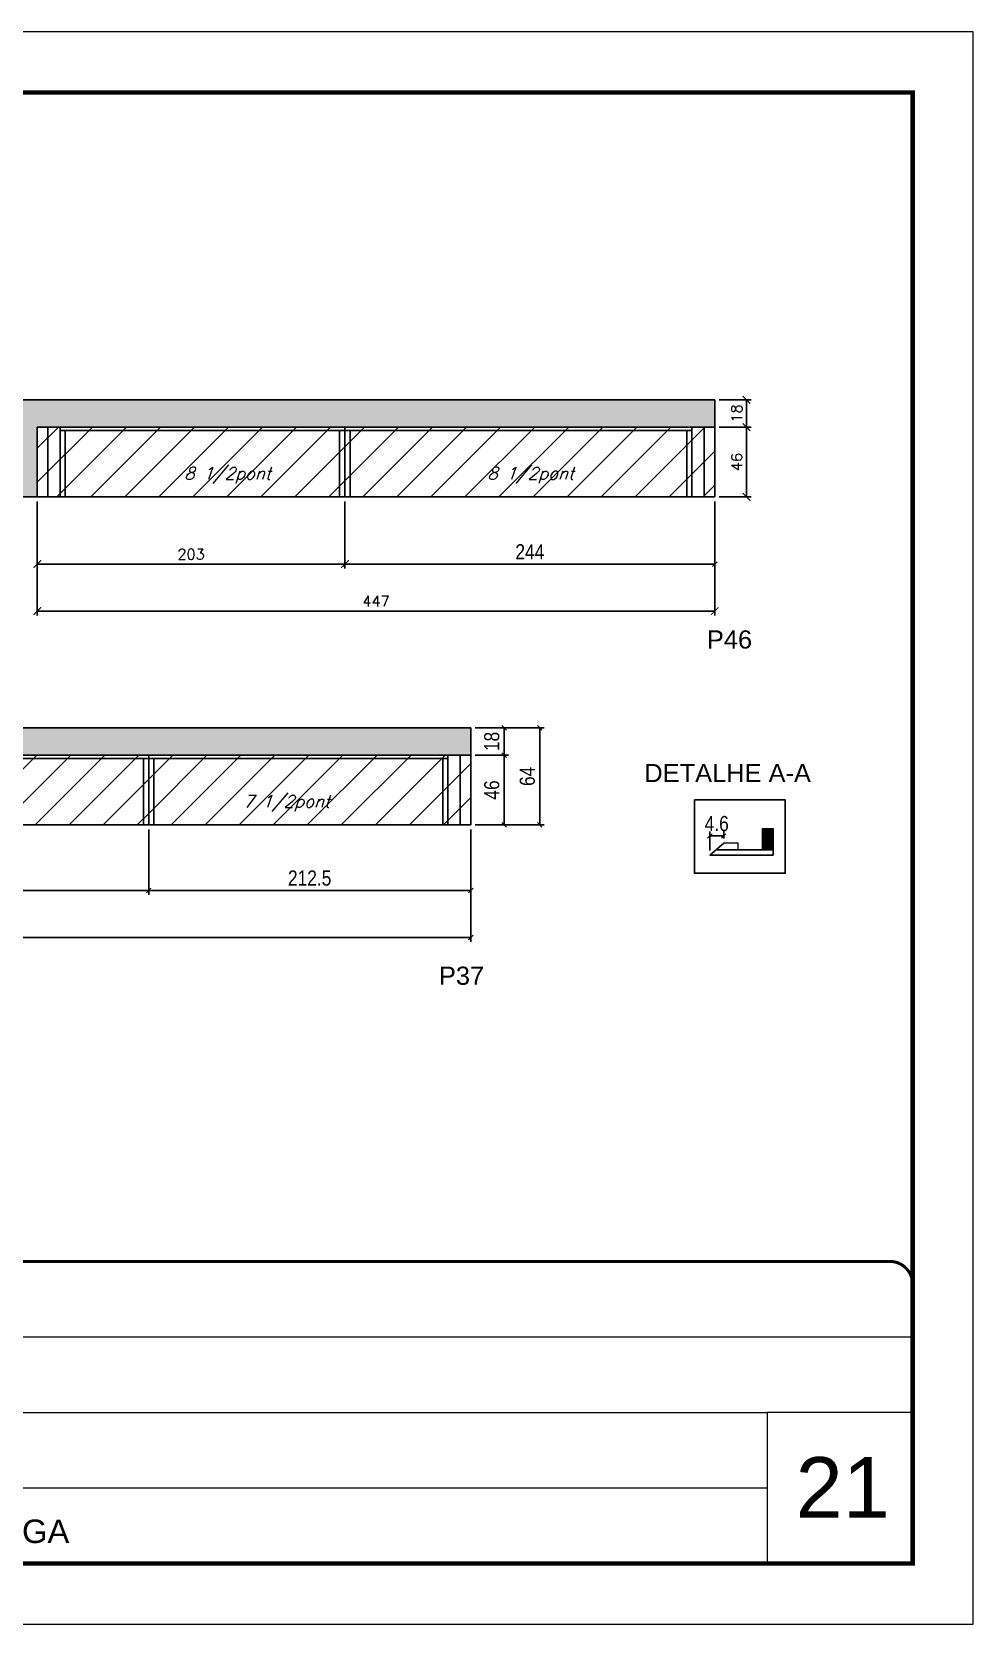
# Model space of a CAD drawing. Extents: x -10448 to -1189, y -11772 to 17235.
# Drawn here: x -9584 to -8963, y 10051 to 11101 of the extents above; entities that cross this region are included whole.
import ezdxf

# ---------------------------------------------------------------- set-up
doc = ezdxf.new("R2010")
doc.units = 0
doc.linetypes.add('CONTINUO', pattern=[0])
doc.linetypes.add('DASHED', pattern=[0.75, 0.5, -0.25])
for name, color, linetype in [('5', 5, 'Continuous'), ('COTA', 241, 'Continuous'), ('Painéis', 200, 'Continuous'), ('Reaproveitamento', 251, 'Continuous'), ('SARR_2.2x7', 40, 'Continuous'), ('SARR_3.5x7', 81, 'Continuous'), ('texto', 7, 'Continuous')]:
    doc.layers.add(name, color=color, linetype=linetype)
for name, color, linetype, lineweight in [('CARIMBO', 255, 'Continuous', 9), ('Escoras', 2, 'Continuous', 25), ('Folhas', 255, 'Continuous', 9), ('Madeira', 126, 'Continuous', 18), ('Sarr 2.2x7', 40, 'Continuous', 9), ('SARRAFO DE PRESSAO', 251, 'DASHED', 9)]:
    doc.layers.add(name, color=color, linetype=linetype, lineweight=lineweight)
doc.styles.add('ARIAL', font='arial.ttf')
doc.styles.add('COTA TECNICA', font='techl___.ttf', dxfattribs={"height": 10})
doc.styles.add('Romans', font='romans.shx')
doc.styles.get("Standard").update_dxf_attribs({"font": 'arial.ttf'})
doc.dimstyles.new('Cota Paínel', dxfattribs={"dimtxt": 7, "dimasz": 5, "dimexe": 3, "dimexo": 3, "dimgap": 3, "dimtad": 1, "dimdec": 1, "dimzin": 12, "dimdsep": 46, "dimtxsty": 'Romans', "dimblk": 'ARCHTICK', "dimcen": 0, "dimclrd": 4, "dimclre": 4, "dimclrt": 1, "dimadec": 1, "dimazin": 3, "dimtfac": 1, "dimtdec": 1, "dimtmove": 0, "dimatfit": 3, "dimldrblk": 'OBLIQUE', "dimfxl": 1, "dimtolj": 1, "dimtzin": 12, "dimarcsym": 0})
doc.dimstyles.new('PAINEL', dxfattribs={"dimtxt": 10, "dimasz": 3, "dimexe": 3, "dimexo": 3, "dimgap": 3, "dimtad": 1, "dimdec": 1, "dimzin": 12, "dimdsep": 46, "dimtxsty": 'COTA TECNICA', "dimblk1": 'OBLIQUE', "dimblk2": 'OBLIQUE', "dimsah": 1, "dimcen": 0.9, "dimclrd": 4, "dimclre": 4, "dimclrt": 240, "dimadec": 1, "dimazin": 3, "dimtfac": 1, "dimtdec": 1, "dimtmove": 0, "dimatfit": 3, "dimfxl": 1, "dimtolj": 1, "dimtzin": 12, "dimarcsym": 0})

# ---------------------------------------------------------------- blocks, each defined once
blk = doc.blocks.new('9999999999')
at = {"color": 30, "linetype": 'CONTINUO'}
for p, q in [((98564.6, 34379.6), (99584, 34379.6)), ((98564.6, 34329.8), (99488, 34329.8)), ((99584, 34329.8), (99488, 34329.8)), ((99488, 34329.8), (99488, 34230.2)), ((98564.6, 34280), (99488, 34280))]:
    blk.add_line(p, q, dxfattribs=at)
at = {"color": 30, "linetype": 'CONTINUO', "const_width": 2}
blk.add_lwpolyline([(99584, 34230.2), (99584, 34414.4, 0.414214), (99569, 34429.4), (98229, 34429.4, 0.414214), (98214, 34414.4), (98214, 34245.2, 0.414214), (98229, 34230.2), (99584, 34230.2)], format="xyb", dxfattribs=at)
at = {"layer": 'Folhas'}
blk.add_lwpolyline([(98139, 34190.2), (99624, 34190.2), (99624, 35240.2), (98139, 35240.2)], close=True, dxfattribs=at)
at = {"layer": 'Folhas', "color": 30, "const_width": 3}
blk.add_lwpolyline([(98214, 34230.2), (99584, 34230.2), (99584, 35200.2), (98214, 35200.2)], close=True, dxfattribs=at)
at = {"color": 7, "linetype": 'Continuous', "ltscale": 5, "style": 'ARIAL'}
blk.add_text('LATERAL DE VIGA', height=15.483, dxfattribs=at).set_placement((98837.7, 34243.7))
blk = doc.blocks.new('_Oblique')
at = {"color": 0, "linetype": 'ByBlock', "lineweight": -2}
blk.add_line((-0.5, -0.5), (0.5, 0.5), dxfattribs=at)
blk = doc.blocks.new('*D482')
at = {"layer": 'COTA', "color": 4, "linetype": 'ByBlock', "lineweight": -2, "transparency": 16777216}
for p, q in [((-9291.8, 10624.4), (-9269.8, 10624.4)), ((-9272.8, 10578.4), (-9272.8, 10624.4)), ((-9291.8, 10578.4), (-9269.8, 10578.4))]:
    blk.add_line(p, q, dxfattribs=at)
at = {"layer": 'Defpoints', "color": 0, "linetype": 'ByBlock', "transparency": 16777216}
for p in [(-9294.8, 10624.4), (-9272.8, 10624.4), (-9294.8, 10578.4)]:
    blk.add_point(p, dxfattribs=at)
at = {"layer": 'COTA', "color": 4, "linetype": 'ByBlock', "lineweight": -2, "transparency": 16777216, "xscale": 3, "yscale": 3, "zscale": 3}
for p, rotation in [((-9272.8, 10624.4), 90), ((-9272.8, 10578.4), 270)]:
    blk.add_blockref('_Oblique', p, dxfattribs=dict(at, rotation=rotation))
at = {"layer": 'COTA', "color": 240, "linetype": 'ByBlock', "transparency": 16777216, "insert": (-9280.9, 10601.4), "char_height": 10, "attachment_point": 5, "rotation": 90, "style": 'COTA TECNICA'}
blk.add_mtext('\\A1;46', dxfattribs=at)
blk = doc.blocks.new('*D483')
at = {"layer": 'COTA', "color": 4, "linetype": 'ByBlock', "lineweight": -2, "transparency": 16777216}
for p, q in [((-9291.8, 10642.4), (-9269.8, 10642.4)), ((-9272.8, 10624.4), (-9272.8, 10642.4)), ((-9291.8, 10624.4), (-9269.8, 10624.4))]:
    blk.add_line(p, q, dxfattribs=at)
at = {"layer": 'Defpoints', "color": 0, "linetype": 'ByBlock', "transparency": 16777216}
for p in [(-9294.8, 10642.4), (-9272.8, 10642.4), (-9294.8, 10624.4)]:
    blk.add_point(p, dxfattribs=at)
at = {"layer": 'COTA', "color": 4, "linetype": 'ByBlock', "lineweight": -2, "transparency": 16777216, "xscale": 3, "yscale": 3, "zscale": 3}
for p, rotation in [((-9272.8, 10642.4), 90), ((-9272.8, 10624.4), 270)]:
    blk.add_blockref('_Oblique', p, dxfattribs=dict(at, rotation=rotation))
at = {"layer": 'COTA', "color": 240, "linetype": 'ByBlock', "transparency": 16777216, "insert": (-9280.9, 10633.4), "char_height": 10, "attachment_point": 5, "rotation": 90, "style": 'COTA TECNICA'}
blk.add_mtext('\\A1;18', dxfattribs=at)
blk = doc.blocks.new('*D484')
at = {"layer": 'COTA', "color": 4, "linetype": 'ByBlock', "lineweight": -2, "transparency": 16777216}
for p, q in [((-9291.8, 10642.4), (-9246.3, 10642.4)), ((-9249.3, 10578.4), (-9249.3, 10642.4)), ((-9291.8, 10578.4), (-9246.3, 10578.4))]:
    blk.add_line(p, q, dxfattribs=at)
at = {"layer": 'Defpoints', "color": 0, "linetype": 'ByBlock', "transparency": 16777216}
for p in [(-9294.8, 10642.4), (-9249.3, 10642.4), (-9294.8, 10578.4)]:
    blk.add_point(p, dxfattribs=at)
at = {"layer": 'COTA', "color": 4, "linetype": 'ByBlock', "lineweight": -2, "transparency": 16777216, "xscale": 3, "yscale": 3, "zscale": 3}
for p, rotation in [((-9249.3, 10642.4), 90), ((-9249.3, 10578.4), 270)]:
    blk.add_blockref('_Oblique', p, dxfattribs=dict(at, rotation=rotation))
at = {"layer": 'COTA', "color": 240, "linetype": 'ByBlock', "transparency": 16777216, "insert": (-9257.4, 10610.4), "char_height": 10, "attachment_point": 5, "rotation": 90, "style": 'COTA TECNICA'}
blk.add_mtext('\\A1;64', dxfattribs=at)
blk = doc.blocks.new('*D485')
at = {"layer": 'COTA', "color": 4, "linetype": 'ByBlock', "lineweight": -2, "transparency": 16777216}
for p, q in [((-9507.3, 10575.4), (-9507.3, 10532.2)), ((-9294.8, 10575.4), (-9294.8, 10532.2)), ((-9294.8, 10535.2), (-9507.3, 10535.2))]:
    blk.add_line(p, q, dxfattribs=at)
at = {"layer": 'Defpoints', "color": 0, "linetype": 'ByBlock', "transparency": 16777216}
for p in [(-9507.3, 10578.4), (-9294.8, 10578.4), (-9507.3, 10535.2)]:
    blk.add_point(p, dxfattribs=at)
at = {"layer": 'COTA', "color": 4, "linetype": 'ByBlock', "lineweight": -2, "transparency": 16777216, "xscale": 3, "yscale": 3, "zscale": 3, "rotation": 180}
blk.add_blockref('_Oblique', (-9507.3, 10535.2), dxfattribs=at)
at = {"layer": 'COTA', "color": 4, "linetype": 'ByBlock', "lineweight": -2, "transparency": 16777216, "xscale": 3, "yscale": 3, "zscale": 3}
blk.add_blockref('_Oblique', (-9294.8, 10535.2), dxfattribs=at)
at = {"layer": 'COTA', "color": 240, "linetype": 'ByBlock', "transparency": 16777216, "insert": (-9401.1, 10543.3), "char_height": 10, "attachment_point": 5, "style": 'COTA TECNICA'}
blk.add_mtext('\\A1;212.5', dxfattribs=at)
blk = doc.blocks.new('*D486')
at = {"layer": 'COTA', "color": 4, "linetype": 'ByBlock', "lineweight": -2, "transparency": 16777216}
for p, q in [((-9751.3, 10575.4), (-9751.3, 10532.2)), ((-9507.3, 10575.4), (-9507.3, 10532.2)), ((-9507.3, 10535.2), (-9751.3, 10535.2))]:
    blk.add_line(p, q, dxfattribs=at)
at = {"layer": 'Defpoints', "color": 0, "linetype": 'ByBlock', "transparency": 16777216}
for p in [(-9751.3, 10578.4), (-9507.3, 10578.4), (-9751.3, 10535.2)]:
    blk.add_point(p, dxfattribs=at)
at = {"layer": 'COTA', "color": 4, "linetype": 'ByBlock', "lineweight": -2, "transparency": 16777216, "xscale": 3, "yscale": 3, "zscale": 3, "rotation": 180}
blk.add_blockref('_Oblique', (-9751.3, 10535.2), dxfattribs=at)
at = {"layer": 'COTA', "color": 4, "linetype": 'ByBlock', "lineweight": -2, "transparency": 16777216, "xscale": 3, "yscale": 3, "zscale": 3}
blk.add_blockref('_Oblique', (-9507.3, 10535.2), dxfattribs=at)
at = {"layer": 'COTA', "color": 240, "linetype": 'ByBlock', "transparency": 16777216, "insert": (-9629.3, 10543.3), "char_height": 10, "attachment_point": 5, "style": 'COTA TECNICA'}
blk.add_mtext('\\A1;244', dxfattribs=at)
blk = doc.blocks.new('*D487')
at = {"layer": 'COTA', "color": 4, "linetype": 'ByBlock', "lineweight": -2, "transparency": 16777216}
for p, q in [((-10239.3, 10575.4), (-10239.3, 10501.2)), ((-9294.8, 10575.4), (-9294.8, 10501.2)), ((-9294.8, 10504.2), (-10239.3, 10504.2))]:
    blk.add_line(p, q, dxfattribs=at)
at = {"layer": 'Defpoints', "color": 0, "linetype": 'ByBlock', "transparency": 16777216}
for p in [(-10239.3, 10578.4), (-9294.8, 10578.4), (-10239.3, 10504.2)]:
    blk.add_point(p, dxfattribs=at)
at = {"layer": 'COTA', "color": 4, "linetype": 'ByBlock', "lineweight": -2, "transparency": 16777216, "xscale": 3, "yscale": 3, "zscale": 3, "rotation": 180}
blk.add_blockref('_Oblique', (-10239.3, 10504.2), dxfattribs=at)
at = {"layer": 'COTA', "color": 4, "linetype": 'ByBlock', "lineweight": -2, "transparency": 16777216, "xscale": 3, "yscale": 3, "zscale": 3}
blk.add_blockref('_Oblique', (-9294.8, 10504.2), dxfattribs=at)
at = {"layer": 'COTA', "color": 240, "linetype": 'ByBlock', "transparency": 16777216, "insert": (-9767.1, 10512.3), "char_height": 10, "attachment_point": 5, "style": 'COTA TECNICA'}
blk.add_mtext('\\A1;944.5', dxfattribs=at)
blk = doc.blocks.new('*D489')
at = {"layer": 'COTA', "color": 4, "linetype": 'ByBlock', "lineweight": -2, "transparency": 16777216}
for p, q in [((-9377.8, 10791.7), (-9377.8, 10747.4)), ((-9133.8, 10791.7), (-9133.8, 10747.4)), ((-9133.8, 10750.4), (-9377.8, 10750.4))]:
    blk.add_line(p, q, dxfattribs=at)
at = {"layer": 'Defpoints', "color": 0, "linetype": 'ByBlock', "transparency": 16777216}
for p in [(-9377.8, 10794.7), (-9133.8, 10794.7), (-9377.8, 10750.4)]:
    blk.add_point(p, dxfattribs=at)
at = {"layer": 'COTA', "color": 4, "linetype": 'ByBlock', "lineweight": -2, "transparency": 16777216, "xscale": 3, "yscale": 3, "zscale": 3, "rotation": 180}
blk.add_blockref('_Oblique', (-9377.8, 10750.4), dxfattribs=at)
at = {"layer": 'COTA', "color": 4, "linetype": 'ByBlock', "lineweight": -2, "transparency": 16777216, "xscale": 3, "yscale": 3, "zscale": 3}
blk.add_blockref('_Oblique', (-9133.8, 10750.4), dxfattribs=at)
at = {"layer": 'COTA', "color": 240, "linetype": 'ByBlock', "transparency": 16777216, "insert": (-9255.8, 10758.5), "char_height": 10, "attachment_point": 5, "style": 'COTA TECNICA'}
blk.add_mtext('\\A1;244', dxfattribs=at)
blk = doc.blocks.new('_ArchTick')
at = {"color": 0, "linetype": 'ByBlock', "const_width": 0.15}
blk.add_lwpolyline([(-0.5, -0.5), (0.5, 0.5)], dxfattribs=at)
blk = doc.blocks.new('*D499')
at = {"layer": 'COTA', "color": 4, "lineweight": -2, "transparency": 16777216}
for p, q in [((-9580.8, 10791.7), (-9580.8, 10716.4)), ((-9133.8, 10791.7), (-9133.8, 10716.4)), ((-9580.8, 10719.4), (-9133.8, 10719.4))]:
    blk.add_line(p, q, dxfattribs=at)
at = {"layer": 'Defpoints', "color": 0, "transparency": 16777216}
for p in [(-9580.8, 10794.7), (-9133.8, 10794.7), (-9133.8, 10719.4)]:
    blk.add_point(p, dxfattribs=at)
at = {"layer": 'COTA', "color": 4, "lineweight": -2, "transparency": 16777216, "xscale": 5, "yscale": 5, "zscale": 5, "rotation": 180}
blk.add_blockref('_ArchTick', (-9580.8, 10719.4), dxfattribs=at)
at = {"layer": 'COTA', "color": 4, "lineweight": -2, "transparency": 16777216, "xscale": 5, "yscale": 5, "zscale": 5}
blk.add_blockref('_ArchTick', (-9133.8, 10719.4), dxfattribs=at)
at = {"layer": 'COTA', "color": 1, "transparency": 16777216, "insert": (-9357.3, 10725.9), "char_height": 7, "attachment_point": 5, "style": 'Romans'}
blk.add_mtext('\\A1;447', dxfattribs=at)
blk = doc.blocks.new('*D503')
at = {"layer": 'Defpoints', "color": 0, "linetype": 'ByBlock', "transparency": 16777216}
for p in [(-9127.9, 10571.1), (-9127.9, 10566.5), (-9137.1, 10558.5)]:
    blk.add_point(p, dxfattribs=at)
at = {"layer": 'Escoras', "color": 4, "linetype": 'ByBlock', "lineweight": -2, "transparency": 16777216}
for p, q in [((-9137.1, 10561.5), (-9137.1, 10574.1)), ((-9127.9, 10569.5), (-9127.9, 10574.1)), ((-9137.1, 10571.1), (-9127.9, 10571.1))]:
    blk.add_line(p, q, dxfattribs=at)
at = {"layer": 'Escoras', "color": 4, "linetype": 'ByBlock', "lineweight": -2, "transparency": 16777216, "xscale": 3, "yscale": 3, "zscale": 3, "rotation": 180}
blk.add_blockref('_Oblique', (-9137.1, 10571.1), dxfattribs=at)
at = {"layer": 'Escoras', "color": 4, "linetype": 'ByBlock', "lineweight": -2, "transparency": 16777216, "xscale": 3, "yscale": 3, "zscale": 3}
blk.add_blockref('_Oblique', (-9127.9, 10571.1), dxfattribs=at)
at = {"layer": 'Escoras', "color": 240, "linetype": 'ByBlock', "transparency": 16777216, "insert": (-9132.5, 10579.2), "char_height": 10, "attachment_point": 5, "style": 'COTA TECNICA'}
blk.add_mtext('\\A1;4.6', dxfattribs=at)
blk = doc.blocks.new('*D504')
at = {"layer": 'COTA', "color": 4, "lineweight": -2, "transparency": 16777216}
for p, q in [((-9580.8, 10791.7), (-9580.8, 10747.4)), ((-9377.8, 10791.7), (-9377.8, 10747.4)), ((-9580.8, 10750.4), (-9377.8, 10750.4))]:
    blk.add_line(p, q, dxfattribs=at)
at = {"layer": 'Defpoints', "color": 0, "transparency": 16777216}
for p in [(-9580.8, 10794.7), (-9377.8, 10794.7), (-9377.8, 10750.4)]:
    blk.add_point(p, dxfattribs=at)
at = {"layer": 'COTA', "color": 4, "lineweight": -2, "transparency": 16777216, "xscale": 5, "yscale": 5, "zscale": 5, "rotation": 180}
blk.add_blockref('_ArchTick', (-9580.8, 10750.4), dxfattribs=at)
at = {"layer": 'COTA', "color": 4, "lineweight": -2, "transparency": 16777216, "xscale": 5, "yscale": 5, "zscale": 5}
blk.add_blockref('_ArchTick', (-9377.8, 10750.4), dxfattribs=at)
at = {"layer": 'COTA', "color": 1, "transparency": 16777216, "insert": (-9479.3, 10756.9), "char_height": 7, "attachment_point": 5, "style": 'Romans'}
blk.add_mtext('\\A1;203', dxfattribs=at)
blk = doc.blocks.new('*D505')
at = {"layer": 'COTA', "color": 4, "lineweight": -2, "transparency": 16777216}
for p, q in [((-9130.8, 10840.7), (-9109.8, 10840.7)), ((-9112.8, 10794.7), (-9112.8, 10840.7)), ((-9130.8, 10794.7), (-9109.8, 10794.7))]:
    blk.add_line(p, q, dxfattribs=at)
at = {"layer": 'Defpoints', "color": 0, "transparency": 16777216}
for p in [(-9133.8, 10840.7), (-9112.8, 10840.7), (-9133.8, 10794.7)]:
    blk.add_point(p, dxfattribs=at)
at = {"layer": 'COTA', "color": 4, "lineweight": -2, "transparency": 16777216, "xscale": 5, "yscale": 5, "zscale": 5}
for p, rotation in [((-9112.8, 10840.7), 90), ((-9112.8, 10794.7), 270)]:
    blk.add_blockref('_ArchTick', p, dxfattribs=dict(at, rotation=rotation))
at = {"layer": 'COTA', "color": 1, "transparency": 16777216, "insert": (-9119.3, 10817.7), "char_height": 7, "attachment_point": 5, "rotation": 90, "style": 'Romans'}
blk.add_mtext('\\A1;46', dxfattribs=at)
blk = doc.blocks.new('*D506')
at = {"layer": 'COTA', "color": 4, "lineweight": -2, "transparency": 16777216}
for p, q in [((-9130.8, 10858.7), (-9109.8, 10858.7)), ((-9112.8, 10840.7), (-9112.8, 10858.7)), ((-9130.8, 10840.7), (-9109.8, 10840.7))]:
    blk.add_line(p, q, dxfattribs=at)
at = {"layer": 'Defpoints', "color": 0, "transparency": 16777216}
for p in [(-9133.8, 10858.7), (-9112.8, 10858.7), (-9133.8, 10840.7)]:
    blk.add_point(p, dxfattribs=at)
at = {"layer": 'COTA', "color": 4, "lineweight": -2, "transparency": 16777216, "xscale": 5, "yscale": 5, "zscale": 5}
for p, rotation in [((-9112.8, 10858.7), 90), ((-9112.8, 10840.7), 270)]:
    blk.add_blockref('_ArchTick', p, dxfattribs=dict(at, rotation=rotation))
at = {"layer": 'COTA', "color": 1, "transparency": 16777216, "insert": (-9119.3, 10849.7), "char_height": 7, "attachment_point": 5, "rotation": 90, "style": 'Romans'}
blk.add_mtext('\\A1;18', dxfattribs=at)

msp = doc.modelspace()

# ---------------------------------------------------------------- hatches: boundary and pattern name
at = {"layer": 'COTA', "linetype": 'ByBlock'}
h = msp.add_hatch(dxfattribs=at)
h.set_pattern_fill('AR-CONC', color=256, scale=0.03)
h.paths.add_polyline_path([(-10046.82, 10794.7), (-10006.82, 10794.7), (-10006.82, 10832.7), (-9620.02, 10832.7), (-9620.02, 10794.7), (-9580.82, 10794.7), (-9580.82, 10840.7), (-9377.82, 10840.7), (-9133.82, 10840.7), (-9133.82, 10858.7), (-9620.02, 10858.7), (-9620.02, 10848.7), (-10006.82, 10848.7), (-10006.82, 10858.7), (-10046.82, 10858.7), (-10046.82, 10848.7), (-10197.82, 10848.7), (-10197.82, 10858.7), (-10197.82, 10873.7), (-10239.32, 10873.7), (-10239.32, 10832.7), (-10197.82, 10832.7), (-10046.82, 10832.7)])
h = msp.add_hatch(dxfattribs=at)
h.set_pattern_fill('AR-CONC', color=256, scale=0.03)
h.set_pattern_definition([(50, (-4939, -4657.381), (5.4655401, -0.4781726), [0.5715, -6.2865]), (355, (-4939, -4657.381), (-1.0573026, 5.7317054), [0.4572, -5.0292175]), (100.451445, (-4938.5445, -4657.4207), (4.4082374, 5.2535326), [0.4857003, -5.3427073]), (46.1842, (-4939, -4655.857), (8.1323712, -1.2612698), [0.85725, -9.42975]), (96.63556, (-4938.322, -4655.962), (7.122124, 7.4227837), [0.7285507, -8.0140682]), (351.18415, (-4939, -4655.857), (7.122124, 7.4227837), [0.685799, -7.543792]), (21, (-4938.238, -4656.238), (4.5484317, -3.067956), [0.5715, -6.2865]), (326, (-4938.238, -4656.238), (1.8540609, 5.525639), [0.4572, -5.0292]), (71.451445, (-4937.859, -4656.4935), (6.4024926, 2.457683), [0.4857003, -5.3426981]), (37.5, (-4939, -4657.3808), (0.0926581, 2.53665117), [0, -4.96824, 0, -5.1054, 0, -5.04825]), (7.5, (-4939, -4657.3808), (2.00458988, 3.00541724), [0, -2.91084, 0, -4.85394, 0, -1.92405]), (327.5, (-4940.6993, -4657.3808), (4.06771786, -0.17186232), [0, -1.905, 0, -5.9436, 0, -7.8867]), (317.5, (-4941.4613, -4657.3808), (4.44387544, 0.7627947), [0, -2.4765, 0, -3.94716, 0, -5.6007])])
h.paths.add_polyline_path([(-10239.32, 10642.41), (-10239.32, 10624.41), (-9294.82, 10624.41), (-9294.82, 10642.41)])
at = {"layer": 'Madeira'}
h = msp.add_hatch(dxfattribs=at)
h.set_pattern_fill('ANSI31', color=256, scale=0.2, angle=270, style=0)
h.set_pattern_definition([(315, (7491.6295, -2795.3325), (0.449012806, 0.449012806), [])])
h.paths.add_polyline_path([(-9095.33, 10576.06), (-9102.33, 10576.06), (-9102.33, 10562.06), (-9095.33, 10562.06)])
at = {"layer": 'Reaproveitamento'}
h = msp.add_hatch(dxfattribs=at)
h.set_pattern_fill('ANSI31', color=256, scale=5)
h.paths.add_polyline_path([(-9377.82, 10794.7), (-9377.82, 10840.7), (-9580.82, 10840.7), (-9580.82, 10794.7)])
h = msp.add_hatch(dxfattribs=at)
h.set_pattern_fill('ANSI31', color=256, scale=5)
h.paths.add_polyline_path([(-9377.82, 10840.7), (-9377.82, 10794.7), (-9133.82, 10794.7), (-9133.82, 10840.7)])
h = msp.add_hatch(dxfattribs=at)
h.set_pattern_fill('ANSI31', color=256, scale=5)
h.paths.add_polyline_path([(-9507.32, 10578.41), (-9507.32, 10624.41), (-9751.32, 10624.41), (-9751.32, 10578.41)])
h = msp.add_hatch(dxfattribs=at)
h.set_pattern_fill('ANSI31', color=256, scale=5)
h.paths.add_polyline_path([(-9507.32, 10624.41), (-9507.32, 10578.41), (-9294.82, 10578.41), (-9294.82, 10624.41)])

# ---------------------------------------------------------------- linework, layer by layer
at = {"linetype": 'ByBlock'}
msp.add_lwpolyline([(-9147.27, 10594.86), (-9087.29, 10594.86), (-9087.29, 10546.52), (-9147.27, 10546.52)], close=True, dxfattribs=at)
at = {"layer": 'COTA', "linetype": 'ByBlock'}
for p, q in [((-9133.82, 10858.7), (-9620.02, 10858.7)), ((-9133.82, 10840.7), (-9133.82, 10858.7)), ((-9133.82, 10794.7), (-9620.02, 10794.7)), ((-9294.82, 10642.41), (-10239.32, 10642.41)), ((-9294.82, 10624.41), (-9294.82, 10642.41))]:
    msp.add_line(p, q, dxfattribs=at)
at = {"layer": 'Madeira'}
msp.add_lwpolyline([(-9095.33, 10562.06), (-9102.33, 10562.06), (-9102.33, 10576.06), (-9095.33, 10576.06)], close=True, dxfattribs=at)
at = {"layer": 'Painéis', "linetype": 'ByBlock'}
for p, q in [((-9580.82, 10840.7), (-9580.82, 10794.7)), ((-9133.82, 10840.7), (-9580.82, 10840.7)), ((-9377.82, 10840.7), (-9580.82, 10840.7)), ((-9377.82, 10794.7), (-9377.82, 10840.7)), ((-9133.82, 10794.7), (-9133.82, 10840.7)), ((-9294.82, 10624.41), (-10239.32, 10624.41)), ((-9507.32, 10578.41), (-9507.32, 10624.41)), ((-9294.82, 10578.41), (-9294.82, 10624.41)), ((-9294.82, 10578.41), (-10239.32, 10578.41)), ((-9127.85, 10566.46), (-9137.07, 10558.46)), ((-9137.07, 10558.46), (-9095.35, 10558.46)), ((-9132.92, 10562.06), (-9095.35, 10562.06)), ((-9095.35, 10562.06), (-9095.35, 10558.46))]:
    msp.add_line(p, q, dxfattribs=at)
at = {"layer": 'Sarr 2.2x7'}
for p, q in [((-9127.85, 10566.46), (-9132.92, 10562.06)), ((-9118.29, 10566.46), (-9127.85, 10566.46)), ((-9118.29, 10562.06), (-9118.29, 10566.46))]:
    msp.add_line(p, q, dxfattribs=at)
at = {"layer": 'SARR_2.2x7', "linetype": 'Continuous'}
for p, q in [((-9573.82, 10794.7), (-9573.82, 10840.7)), ((-9377.82, 10838.5), (-9565.82, 10838.5)), ((-9148.82, 10838.5), (-9377.82, 10838.5)), ((-9140.82, 10794.7), (-9140.82, 10840.7)), ((-9507.32, 10622.21), (-9727.32, 10622.21)), ((-9309.82, 10622.21), (-9507.32, 10622.21)), ((-9301.82, 10578.41), (-9301.82, 10624.41))]:
    msp.add_line(p, q, dxfattribs=at)
at = {"layer": 'SARR_3.5x7'}
for p, q in [((-9565.82, 10840.7), (-9565.82, 10794.7)), ((-9562.32, 10838.5), (-9562.32, 10794.7)), ((-9381.32, 10838.5), (-9381.32, 10794.7)), ((-9377.82, 10839.5), (-9377.82, 10794.7)), ((-9374.32, 10838.5), (-9374.32, 10794.7)), ((-9152.32, 10838.5), (-9152.32, 10794.7)), ((-9148.82, 10840.7), (-9148.82, 10794.7)), ((-9377.82, 10794.7), (-9381.32, 10794.7)), ((-9374.32, 10794.7), (-9377.82, 10794.7)), ((-9510.82, 10622.21), (-9510.82, 10578.41)), ((-9507.32, 10622.21), (-9507.32, 10578.41)), ((-9503.82, 10622.21), (-9503.82, 10578.41)), ((-9313.32, 10622.21), (-9313.32, 10578.41)), ((-9309.82, 10624.41), (-9309.82, 10578.41)), ((-9507.32, 10578.41), (-9510.82, 10578.41)), ((-9503.82, 10578.41), (-9507.32, 10578.41)), ((-9309.82, 10578.41), (-9313.32, 10578.41))]:
    msp.add_line(p, q, dxfattribs=at)

# ---------------------------------------------------------------- block references
at = {"layer": 'SARRAFO DE PRESSAO', "color": 6, "linetype": 'ByBlock'}
msp.add_blockref('9999999999', (-108587.26, -24138.85), dxfattribs=at)

# ---------------------------------------------------------------- texts
at = {"layer": '5', "linetype": 'Continuous'}
for s, p in [('P46', (-9138.97, 10694.68)), ('P37', (-9315.79, 10472.94))]:
    msp.add_text(s, height=12, rotation=0.00004, dxfattribs=at).set_placement(p)
at = {"layer": '5', "color": 7, "linetype": 'Continuous'}
msp.add_text('DETALHE A-A', height=12, rotation=359.99996, dxfattribs=at).set_placement((-9180.26, 10606.62))
at = {"layer": 'CARIMBO', "style": 'ARIAL'}
msp.add_text('21', height=40, dxfattribs=at).set_placement((-9080.42, 10121.5))
at = {"layer": 'texto', "color": 2, "char_height": 8, "attachment_point": 5, "style": 'Romans'}
for s, insert in [('{\\Q19;\\C256;8 1/2pont}', (-9455.32, 10808.92)), ('{\\Q19;\\C256;8 1/2pont}', (-9255.32, 10808.92)), ('{\\Q19;\\C256;7 1/2pont}', (-9416.32, 10592.63))]:
    msp.add_mtext(s, dxfattribs=dict(at, insert=insert))

# ---------------------------------------------------------------- dimensions: what is measured, and where the dimension line sits
at = {"layer": 'COTA'}
for base, p1, p2, picture, middle in [((-9112.76, 10858.7), (-9133.82, 10840.7), (-9133.82, 10858.7), '*D506', (-9119.26, 10849.7)), ((-9112.76, 10840.7), (-9133.82, 10794.7), (-9133.82, 10840.7), '*D505', (-9119.26, 10817.7))]:
    dim = msp.add_linear_dim(base=base, p1=p1, p2=p2, angle=90, dimstyle='Cota Paínel', dxfattribs=at)
    dim.commit()
    dim.dimension.update_dxf_attribs({"geometry": picture, "text_midpoint": middle})
for base, p2, picture, middle in [((-9133.82, 10719.39), (-9133.82, 10794.7), '*D499', (-9357.32, 10725.89)), ((-9377.82, 10750.39), (-9377.82, 10794.7), '*D504', (-9479.32, 10756.89))]:
    dim = msp.add_linear_dim(base=base, p1=(-9580.82, 10794.7), p2=p2, dimstyle='Cota Paínel', dxfattribs=at)
    dim.commit()
    dim.dimension.update_dxf_attribs({"geometry": picture, "text_midpoint": middle})
at = {"layer": 'COTA', "linetype": 'ByBlock'}
for base, p1, p2, angle, picture, middle in [((-9377.82, 10750.39), (-9133.82, 10794.7), (-9377.82, 10794.7), 180, '*D489', (-9255.82, 10758.46)), ((-9272.82, 10642.41), (-9294.82, 10624.41), (-9294.82, 10642.41), 90, '*D483', (-9280.91, 10633.41)), ((-9249.27, 10642.41), (-9294.82, 10578.41), (-9294.82, 10642.41), 90, '*D484', (-9257.37, 10610.41)), ((-9272.82, 10624.41), (-9294.82, 10578.41), (-9294.82, 10624.41), 90, '*D482', (-9280.92, 10601.41)), ((-10239.32, 10504.19), (-9294.82, 10578.41), (-10239.32, 10578.41), 180, '*D487', (-9767.07, 10512.32)), ((-9507.32, 10535.18), (-9294.82, 10578.41), (-9507.32, 10578.41), 180, '*D485', (-9401.07, 10543.29))]:
    dim = msp.add_linear_dim(base=base, p1=p1, p2=p2, angle=angle, dimstyle='PAINEL', dxfattribs=at)
    dim.commit()
    dim.dimension.update_dxf_attribs({"geometry": picture, "text_midpoint": middle})
dim = msp.add_linear_dim(base=(-9751.32, 10535.18), p1=(-9507.32, 10578.41), p2=(-9751.32, 10578.41), angle=180, dimstyle='PAINEL', override={"dimtmove": 1}, dxfattribs=at)
dim.commit()
dim.dimension.update_dxf_attribs({"geometry": '*D486', "text_midpoint": (-9629.32, 10543.25)})
at = {"layer": 'Escoras', "linetype": 'ByBlock'}
dim = msp.add_linear_dim(base=(-9127.85, 10571.12), p1=(-9137.07, 10558.46), p2=(-9127.85, 10566.46), dimstyle='PAINEL', override={"dimlfac": 0.5}, dxfattribs=at)
dim.commit()
dim.dimension.update_dxf_attribs({"geometry": '*D503', "text_midpoint": (-9132.46, 10571.12), "dimtype": 160})

doc.saveas('drawing.dxf')
